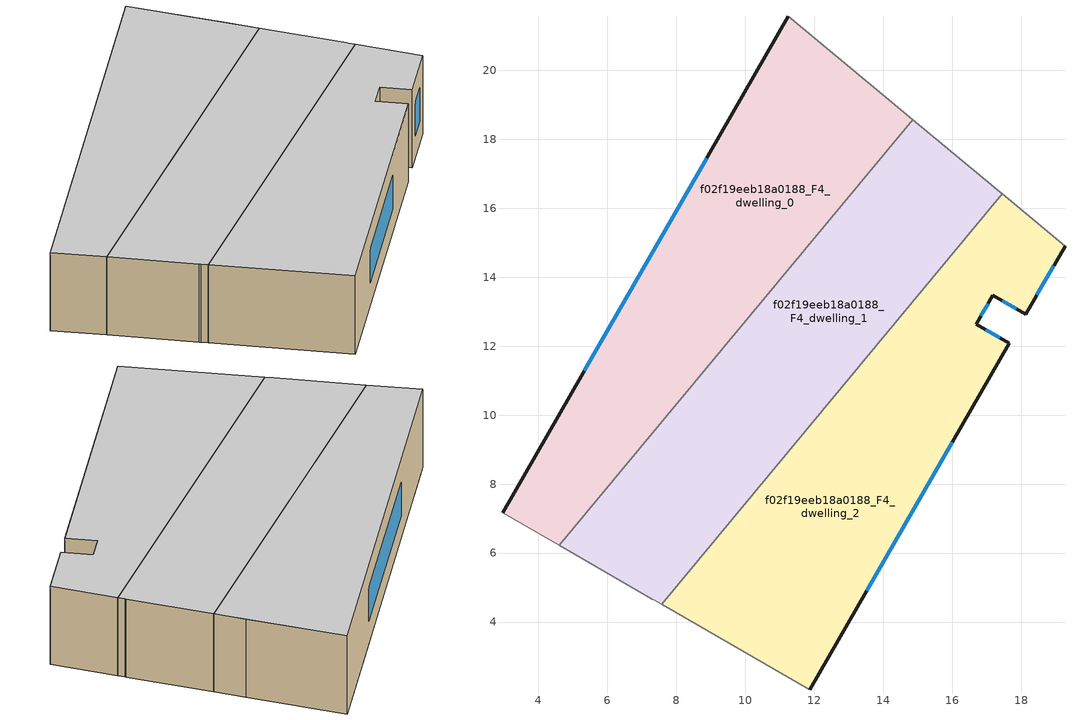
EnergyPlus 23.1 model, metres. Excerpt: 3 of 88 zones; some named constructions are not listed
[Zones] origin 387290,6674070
f02f19eeb18a0188_F4_dwelling_0
 floor to f02f19eeb18a0188_F3_dwelling_1 (EU_floor_Construction): 14.85,18.57 12.1,15.26 6.4,13.14 9.13,17.88 13.66,19.56 z12
 floor to f02f19eeb18a0188_F3_dwelling_0 (EU_floor_Construction): 13.66,19.56 9.13,17.88 11.25,21.57 z12
 floor to f02f19eeb18a0188_F3_dwelling_2 (EU_floor_Construction): 12.1,15.26 6.93,9.02 3.24,7.66 6.4,13.14 z12
 floor to f02f19eeb18a0188_F3_dwelling_3 (EU_floor_Construction): 6.93,9.02 4.61,6.22 2.96,7.17 3.24,7.66 z12
 wall outside (EU_wall_Construction): 11.25,21.57 2.96,7.17 z12:15
 wall to f02f19eeb18a0188_F4_dwelling_1 (EU_wall_Construction): 4.61,6.22 14.85,18.57 z12:15
 wall adiabatic (EU_wall_Construction): 2.96,7.17 4.61,6.22 z12:15
 wall to f02f19eeb18a0188_F4_dwelling_3 (EU_wall_Construction): 13.99,19.29 11.25,21.57 z12:15
 wall to f02f19eeb18a0188_F4_dwelling_4 (EU_wall_Construction): 14.85,18.57 13.99,19.29 z12:15
 window (EU_Window_Construction): 8.88,17.45 5.33,11.29 z12.86:14.14
 ceiling to f02f19eeb18a0188_F5_dwelling_0 (EU_floor_Construction): 4.61,6.22 14.85,18.57 11.25,21.57 2.96,7.17 z15
f02f19eeb18a0188_F4_dwelling_1
 floor to f02f19eeb18a0188_F3_dwelling_2 (EU_floor_Construction): 17.22,16.61 17.26,16.58 17.45,16.42 13.25,11.37 6.93,9.02 12.1,15.26 16.77,16.98 z12
 floor to f02f19eeb18a0188_F3_dwelling_3 (EU_floor_Construction): 13.25,11.37 7.57,4.52 7.35,4.64 7.32,4.66 4.61,6.22 6.93,9.02 z12
 floor to f02f19eeb18a0188_F3_dwelling_1 (EU_floor_Construction): 16.77,16.98 12.1,15.26 14.85,18.57 z12
 wall adiabatic (EU_wall_Construction): 4.61,6.22 7.31,4.67 7.35,4.64 7.57,4.52 z12:15
 wall to f02f19eeb18a0188_F4_dwelling_2 (EU_wall_Construction): 7.57,4.52 17.45,16.42 z12:15
 wall to f02f19eeb18a0188_F4_dwelling_4 (EU_wall_Construction): 17.45,16.42 17.26,16.58 17.22,16.61 14.85,18.57 z12:15
 ceiling to f02f19eeb18a0188_F5_dwelling_1 (EU_floor_Construction): 7.57,4.52 17.45,16.42 17.26,16.58 17.22,16.61 14.85,18.57 4.61,6.22 7.31,4.67 7.35,4.64 z15
f02f19eeb18a0188_F4_dwelling_2
 floor to f02f19eeb18a0188_F3_dwelling_3 (EU_floor_Construction): 17.65,12.09 11.86,2.04 7.57,4.52 13.25,11.37 16.7,12.64 z12
 floor to f02f19eeb18a0188_F3_dwelling_2 (EU_floor_Construction): 19.27,14.91 18.13,12.92 17.18,13.47 16.7,12.64 13.25,11.37 17.45,16.42 z12
 wall outside (EU_wall_Construction): 11.86,2.04 17.65,12.09 16.7,12.64 17.18,13.47 18.13,12.92 19.27,14.91 z12:15
 wall adiabatic (EU_wall_Construction): 7.57,4.52 11.86,2.04 z12:15
 wall to f02f19eeb18a0188_F4_dwelling_4 (EU_wall_Construction): 19.27,14.91 17.45,16.42 z12:15
 window (EU_Window_Construction): 18.46,13.49 18.95,14.34 / 17.45,13.32 17.86,13.08 / 16.84,12.88 17.04,13.24 / 17.38,12.25 16.97,12.48 / 13.52,4.91 16,9.22 z12.86:14.14
 ceiling to f02f19eeb18a0188_F5_dwelling_2 (EU_floor_Construction): 11.86,2.04 17.65,12.09 16.7,12.64 17.18,13.47 18.13,12.92 19.27,14.91 17.45,16.42 7.57,4.52 z15
[SCHEDULE:FILE] Column Number=1; Rows to Skip at Top=0; Number of Hours of Data=8760; Column Separator=Comma; Interpolate to Timestep=No; Minutes per Item=60; Adjust Schedule for Daylight Savings=Yes
Name | File
EU_Step8_GainSchedule_f02f19eeb18a0188_F3_dwelling_11_f000 | ../../schedules/f02f19eeb18a0188/f02f19eeb18a0188_F3_dwelling_11_f000_gain.csv
EU_Step8_GainSchedule_f02f19eeb18a0188_F3_dwelling_12_f000 | ../../schedules/f02f19eeb18a0188/f02f19eeb18a0188_F3_dwelling_12_f000_gain.csv
EU_Step8_GainSchedule_f02f19eeb18a0188_F4_dwelling_0_f000 | ../../schedules/f02f19eeb18a0188/f02f19eeb18a0188_F4_dwelling_0_f000_gain.csv
EU_Step8_GainSchedule_f02f19eeb18a0188_F4_dwelling_1_f000 | ../../schedules/f02f19eeb18a0188/f02f19eeb18a0188_F4_dwelling_1_f000_gain.csv
EU_Step8_GainSchedule_f02f19eeb18a0188_F4_dwelling_2_f000 | ../../schedules/f02f19eeb18a0188/f02f19eeb18a0188_F4_dwelling_2_f000_gain.csv
EU_Step8_GainSchedule_f02f19eeb18a0188_F4_dwelling_3_f000 | ../../schedules/f02f19eeb18a0188/f02f19eeb18a0188_F4_dwelling_3_f000_gain.csv
EU_Step8_GainSchedule_f02f19eeb18a0188_F4_dwelling_4_f000 | ../../schedules/f02f19eeb18a0188/f02f19eeb18a0188_F4_dwelling_4_f000_gain.csv
EU_Step8_GainSchedule_f02f19eeb18a0188_F4_dwelling_5_f000 | ../../schedules/f02f19eeb18a0188/f02f19eeb18a0188_F4_dwelling_5_f000_gain.csv
EU_Step8_GainSchedule_f02f19eeb18a0188_F4_dwelling_6_f000 | ../../schedules/f02f19eeb18a0188/f02f19eeb18a0188_F4_dwelling_6_f000_gain.csv
EU_Step8_GainSchedule_f02f19eeb18a0188_F4_dwelling_7_f000 | ../../schedules/f02f19eeb18a0188/f02f19eeb18a0188_F4_dwelling_7_f000_gain.csv
EU_Step8_GainSchedule_f02f19eeb18a0188_F4_dwelling_8_f000 | ../../schedules/f02f19eeb18a0188/f02f19eeb18a0188_F4_dwelling_8_f000_gain.csv
EU_Step8_GainSchedule_f02f19eeb18a0188_F4_dwelling_9_f000 | ../../schedules/f02f19eeb18a0188/f02f19eeb18a0188_F4_dwelling_9_f000_gain.csv
EU_Step8_GainSchedule_f02f19eeb18a0188_F4_dwelling_10_f000 | ../../schedules/f02f19eeb18a0188/f02f19eeb18a0188_F4_dwelling_10_f000_gain.csv
EU_Step8_GainSchedule_f02f19eeb18a0188_F4_dwelling_11_f000 | ../../schedules/f02f19eeb18a0188/f02f19eeb18a0188_F4_dwelling_11_f000_gain.csv
